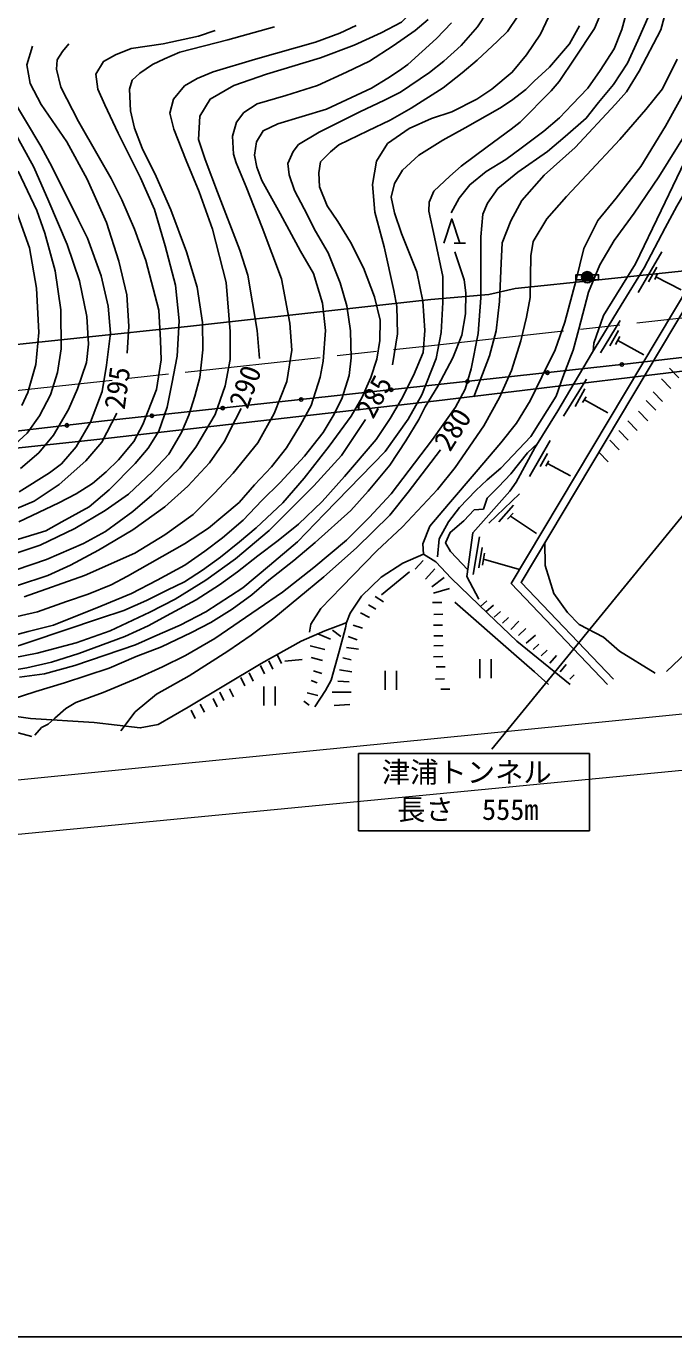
# Model space of a CAD drawing. Units: millimetres at full size, sheet at 1:1000; details may follow other scales. Extents: x 40000 to 680000, y 20000 to 380000.
# Drawn here: x 278724 to 335918, y 205000 to 320861 of the extents above; entities that cross this region are included whole.
import ezdxf
from ezdxf.enums import TextEntityAlignment as Align

# ---------------------------------------------------------------- set-up
doc = ezdxf.new("R2010")
doc.units = ezdxf.units.MM
doc.header["$LTSCALE"] = 1000
doc.linetypes.add('CHAIN', pattern=[18.5, 12, -1.5, 3.5, -1.5])
for name, color, linetype, lineweight in [('M-BGD', 7, 'Continuous', 25), ('M-BMK', 2, 'CHAIN', 13), ('M-STR-HTXT', 7, 'Continuous', 13), ('M-STR-STRC', 7, 'Continuous', 25), ('M-TTL-BAND', 7, 'Continuous', 25)]:
    doc.layers.add(name, color=color, linetype=linetype, lineweight=lineweight)
doc.styles.add('ＭＳ ゴシック', font='')
doc.styles.get('ＭＳ ゴシック').set_extended_font_data('MS Gothic')

msp = doc.modelspace()

# ---------------------------------------------------------------- hatches: boundary and pattern name
at = {"layer": 'M-BGD'}
for points in [[(328726, 298895, 0.61588), (327833, 298895)], [(328726, 298895), (327833, 298895, 0.11722), (327779, 298670, 0.11722), (327833, 298445), (328726, 298445, 0.11722), (328779, 298670, 0.11722)], [(328726, 298445), (328301, 298171), (328363, 298177)]]:
    msp.add_hatch(color=256, dxfattribs=at).paths.add_polyline_path(points)

# ---------------------------------------------------------------- linework, layer by layer
for p, q in [((316514, 301670), (317514, 301670)), ((317014, 301670), (316514, 301670)), ((332786, 297313), (334858, 300911)), ((333700, 298256), (334420, 299569)), ((334235, 298480), (334449, 298927)), ((334342, 298703), (336571, 297546)), ((329455, 291978), (331177, 294847)), ((330282, 292600), (331041, 293962)), ((330769, 292717), (331168, 293437)), ((330968, 293077), (333260, 291822)), ((334843, 289687), (335671, 288844)), ((335529, 290631), (336357, 289788)), ((326171, 286377), (328202, 289648)), ((327197, 287254), (328052, 288803)), ((334096, 288527), (334924, 287685)), ((327871, 287596), (328170, 288087)), ((328020, 287841), (330105, 286687)), ((333492, 287765), (334320, 286922)), ((332809, 286828), (333637, 285985)), ((331061, 285113), (331889, 284270)), ((331856, 285971), (332684, 285128)), ((323185, 281049), (325013, 284245)), ((330267, 284255), (331095, 283413)), ((324115, 281936), (324778, 283090)), ((329298, 283191), (330126, 282349)), ((324628, 281979), (324885, 282449)), ((324757, 282214), (326788, 281103)), ((319590, 276918), (322306, 279526)), ((320456, 277057), (321750, 278521)), ((321236, 277271), (321739, 277826)), ((321488, 277548), (323781, 276009)), ((318209, 272392), (318765, 275716)), ((318690, 272980), (318989, 274775)), ((313073, 272874), (313784, 273626)), ((319021, 273215), (319203, 274273)), ((319112, 273744), (322301, 272834)), ((310099, 270599), (312590, 272637)), ((313990, 271985), (314825, 272888)), ((314551, 271314), (315632, 272135)), ((314701, 270740), (316111, 271150)), ((309538, 270435), (310291, 269970)), ((318841, 269560), (319408, 270074)), ((308238, 268998), (309045, 268602)), ((308963, 269710), (309593, 269327)), ((314618, 269901), (315419, 269912)), ((314721, 268868), (315522, 268879)), ((319322, 269094), (319983, 269679)), ((320051, 268611), (320610, 269111)), ((307606, 267925), (308413, 267638)), ((314690, 267911), (315491, 267922)), ((320776, 268102), (321334, 268582)), ((321530, 267525), (322245, 268279)), ((304468, 267137), (305608, 266683)), ((305775, 267468), (306513, 266914)), ((307154, 266899), (307948, 266625)), ((314721, 266969), (315522, 266981)), ((322216, 266996), (322852, 267603)), ((322892, 266321), (323714, 267035)), ((303794, 266075), (305098, 265750)), ((307017, 265941), (308085, 265791)), ((314737, 266091), (315538, 266102)), ((323509, 265763), (323988, 266233)), ((324204, 265195), (324733, 265704)), ((299402, 264336), (299773, 263607)), ((300138, 264743), (300509, 264014)), ((300906, 265244), (301277, 264515)), ((301557, 264718), (303110, 264881)), ((303892, 265055), (304902, 264783)), ((306702, 265025), (307428, 264847)), ((314705, 265118), (315507, 265130)), ((314925, 264224), (315726, 264235)), ((318788, 264904), (318788, 263227)), ((319788, 264904), (319788, 263227)), ((324981, 264565), (325549, 265240)), ((325882, 263782), (326421, 264428)), ((297666, 263289), (298037, 262560)), ((298408, 263687), (298779, 262958)), ((303892, 263025), (304435, 262818)), ((304087, 263882), (304826, 263643)), ((306387, 263971), (307496, 263780)), ((310428, 263859), (310428, 262182)), ((311428, 263859), (311428, 262182)), ((314878, 263142), (315679, 263153)), ((326724, 263126), (327126, 263507)), ((295810, 261991), (296181, 261262)), ((296671, 262295), (297043, 261567)), ((299713, 262500), (299713, 260823)), ((300713, 262500), (300713, 260823)), ((303523, 261928), (304468, 261679)), ((305731, 262001), (307428, 261988)), ((306251, 262973), (307236, 262891)), ((315333, 262247), (316134, 262259)), ((294100, 260937), (294471, 260208)), ((295227, 261421), (295598, 260692)), ((303240, 261201), (303718, 260843)), ((305908, 260811), (307318, 260907)), ((293278, 260401), (293649, 259672)), ((278003, 258378), (279207, 258061))]:
    msp.add_line(p, q, dxfattribs=at)
for points in [[(313804, 274193), (313751, 275105), (314366, 276666), (316015, 278614), (318459, 281465), (320653, 284044), (322022, 285763), (323237, 287738), (324273, 289879), (325431, 292264), (326309, 294703), (327258, 298311), (327960, 301223), (329206, 303697), (330844, 305655), (333003, 308462), (335179, 312023), (337167, 315595), (338220, 317911), (339518, 320964), (340328, 323447), (340784, 325009)], [(315047, 273945), (315194, 275556), (316018, 277057), (316989, 278320), (318436, 279803), (319443, 280755), (320652, 281780), (323288, 284590), (325527, 288142), (326127, 289827), (327027, 292226), (327528, 294076), (328393, 297362), (329386, 299761), (330655, 301929), (332431, 304336), (334613, 307556), (336249, 310205), (337274, 311852), (339028, 315259), (340483, 318465), (342177, 322111), (342742, 323432), (343236, 325052)], [(316251, 304377), (316956, 305655), (317892, 306849), (319343, 308013), (321080, 309075), (322452, 310067), (324451, 311583), (325829, 312771), (326949, 313935), (328337, 315381), (329412, 316944), (330642, 318847), (331330, 320576), (331868, 322501), (332373, 324479)], [(318258, 288085), (319632, 291710), (320217, 293938), (320523, 296521), (320687, 299901), (320756, 301712), (321523, 303664), (322500, 305454), (324485, 307704), (327200, 310147), (330764, 313956), (331739, 315053), (332849, 316890), (334786, 320529), (335497, 323153), (335792, 324893)], [(328788, 292125), (328848, 292847), (329697, 295292), (332551, 299863), (334813, 304575), (337578, 310333), (338490, 311577), (340116, 314884), (341384, 316615), (342652, 318501), (344196, 322113), (344985, 325111)], [(311080, 290924), (311527, 293662), (311460, 296078), (311181, 297501), (310337, 301351), (309514, 304433), (309319, 306862), (309661, 308929), (310631, 310492), (312554, 311807), (314516, 312697), (316314, 313296), (318536, 314420), (319858, 315301), (321657, 316787), (322899, 318333), (324155, 320167), (325788, 323691)], [(276123, 266610), (278906, 267353), (281134, 267906), (285322, 269578), (288018, 270718), (290297, 271898), (292731, 273211), (294487, 274442), (296058, 275633), (297872, 277190), (299526, 278923), (301156, 280512), (303297, 282838), (304951, 284944), (305824, 286405), (306606, 287934), (307260, 289995), (307420, 291541), (307354, 293940), (307033, 296142), (306450, 298169), (305401, 300830), (304273, 302740), (303264, 304710), (302418, 306346), (301934, 307710), (301834, 308710), (302315, 309794), (302778, 310394), (304606, 311487), (308187, 313300), (310355, 314327), (311776, 315019), (314341, 316761), (315618, 317784), (317137, 319155), (318569, 320799), (319443, 322103)], [(278132, 263320), (280328, 263615), (283003, 264334), (288373, 266170), (290069, 266944), (292330, 267907), (294590, 269078), (297865, 271205), (300203, 273190), (302677, 275266), (305076, 277755), (310425, 283269), (312465, 286129), (313652, 288268), (314918, 291479), (315360, 293780), (315520, 296434), (315520, 298738), (314777, 302212), (314295, 304522), (314301, 305320), (314740, 306270), (316147, 307604), (317135, 308500), (319449, 310211), (321544, 311745), (322353, 312388), (325075, 315163), (325807, 315967), (327191, 318048), (328927, 320673), (329762, 322685)], [(299315, 291482), (299117, 293963), (298290, 298848), (297591, 301077), (295606, 306203), (294529, 309087), (293926, 310852), (294059, 312921), (294983, 314419), (297052, 315616), (299945, 316622), (304724, 318052), (307686, 319172), (310068, 320273), (311869, 321233), (312850, 322233)], [(276901, 268439), (279712, 269102), (282285, 270002), (284189, 270645), (286232, 271475), (287668, 272256), (292715, 275097), (294833, 276491), (296100, 277540), (297531, 278753), (298871, 280309), (300376, 281902), (301726, 283589), (302960, 285620), (303879, 287340), (304696, 289841), (304958, 291261), (305165, 293960), (304878, 296374), (304101, 299001), (302957, 300972), (301144, 304292), (299544, 307216), (299087, 308409), (298892, 309456), (299052, 310627), (299655, 311620), (300933, 312241), (303099, 312880), (305257, 313538), (307012, 314357), (309216, 315395), (310660, 316270), (311698, 316943), (312438, 317485), (314957, 319778), (316278, 321147)], [(277108, 265797), (279066, 266439), (285190, 268493), (287348, 269203), (289348, 270087), (291157, 270998), (292708, 271741), (294293, 272768), (295877, 273919), (297561, 275280), (299034, 276517), (301379, 278717), (303286, 280919), (305469, 283726), (307413, 286395), (308366, 287995), (309171, 289816), (309696, 291420), (309960, 293077), (309984, 294877), (309477, 296927), (308509, 299491), (307356, 301760), (306258, 303583), (305300, 304989), (304635, 306674), (304572, 307901), (304727, 308857), (305585, 309743), (306330, 310361), (308896, 311605), (310880, 312552), (312711, 313602), (315550, 315422), (317239, 316726), (318544, 317855), (320354, 319536), (321225, 320407), (322149, 321755)], [(278537, 270413), (283881, 272305), (288302, 274288), (290980, 275885), (293478, 277684), (295353, 279587), (297013, 281338), (299174, 284043), (300621, 286619), (301748, 289446), (302194, 292208), (302000, 294598), (301270, 298541), (299577, 303059), (298153, 306655), (297268, 308790), (297030, 309544), (296955, 311132), (297305, 312370), (297956, 313245), (299129, 314007), (301656, 314746), (304445, 315634), (307017, 316794), (309045, 317769), (311139, 319137), (313087, 320489), (314230, 321455)], [(279487, 258200), (280084, 258865), (280665, 259172), (281262, 259701), (282218, 260538), (283106, 261084), (285514, 261954), (288553, 263234), (290768, 264233), (292804, 265234), (295376, 266734), (299217, 269341), (301371, 270823), (304131, 272994), (307016, 275435), (309006, 277439), (310963, 279524), (314616, 284332), (316627, 287171), (317495, 288761), (318011, 290577), (318642, 293702), (318884, 296836), (318882, 302234), (319053, 304251), (319469, 305230), (320387, 306505), (322146, 307952), (324779, 309771), (326333, 311112), (328187, 312718), (329281, 314112), (330583, 315721), (331821, 317600), (332752, 319608), (333738, 321859)], [(276230, 263740), (278770, 264145), (280966, 264649), (283361, 265404), (287432, 266908), (289497, 267842), (291495, 268939), (293740, 270137), (295807, 271464), (297397, 272611), (299166, 274034), (300982, 275409), (302767, 276834), (304867, 278857), (306847, 281054), (309621, 284317), (310860, 286174), (311883, 287895), (312944, 289990), (313789, 292016), (313931, 293969), (313746, 296543), (313229, 299146), (311877, 302526), (311260, 304376), (310952, 305755), (311257, 306961), (311956, 308134), (313401, 309472), (315522, 310780), (317495, 311890), (320563, 313602), (321590, 314305), (322865, 315255), (323587, 315997), (324938, 317232), (325812, 318259), (326722, 319317), (327606, 320891)], [(277490, 274146), (279944, 274997), (283015, 276464), (285702, 278051), (287761, 279499), (289855, 281452), (291315, 283038), (292427, 284954), (293093, 286467), (293607, 288153), (294069, 289792), (294329, 292254), (294297, 294665), (293822, 297796), (292875, 300922), (291503, 304623), (290198, 307575), (288950, 310070), (288279, 311835), (287920, 313388), (287831, 315300), (288073, 316078), (288748, 316702), (289889, 317472), (290945, 317989), (292300, 318579), (296539, 319651), (300648, 320801)], [(277664, 275381), (280443, 276262), (281872, 277047), (284270, 278372), (286044, 279873), (288343, 282210), (289481, 283569), (290445, 285054), (291162, 287179), (291585, 289254), (292046, 291684), (292229, 294816), (291917, 297964), (290996, 301437), (290061, 304653), (288808, 307466), (286851, 311403), (285671, 313901), (285059, 315309), (284878, 316620), (285534, 317749), (286596, 318330), (288006, 318880), (290812, 319289), (293929, 319982), (295404, 320480)], [(277822, 272808), (280521, 273707), (283789, 275142), (285728, 276205), (288131, 277956), (289831, 279399), (292291, 281797), (293689, 283651), (295402, 286536), (296293, 289071), (296727, 291393), (296746, 293866), (296386, 298193), (295172, 302925), (294004, 306206), (292851, 308983), (291769, 311768), (291419, 313174), (291728, 314403), (292697, 315590), (293831, 316242), (295236, 316825), (298987, 317939), (304278, 319462), (306411, 320249), (307869, 320917)], [(282494, 319296), (281932, 318623), (281451, 317901), (281387, 317051), (281772, 315479), (283344, 312449), (285066, 309416), (286234, 307390), (287158, 305509), (288281, 302925), (289293, 300149), (290446, 295772), (290571, 293081), (290638, 291382), (290217, 288753), (289022, 285640), (288218, 284153), (286884, 282529), (285790, 281469), (284589, 280431), (283148, 279530), (281595, 278713), (278057, 277057)], [(287647, 291947), (287797, 294356), (287604, 297109), (286894, 300099), (285800, 303505), (284095, 307339), (282299, 310626), (280041, 313946), (279061, 315800), (278772, 317436), (279269, 319088)], [(303738, 267293), (303861, 268011), (304745, 269389), (306556, 271265), (309683, 274482), (311946, 276595), (315035, 279893), (316610, 281845), (319138, 285529), (320512, 288027), (321581, 290412), (322403, 293035), (322899, 295153), (323224, 296869), (323300, 300570), (323493, 301819), (324695, 303840), (326431, 305805), (328244, 307732), (331152, 310833), (333461, 313484), (334911, 315316), (336229, 317959)], [(277314, 314797), (280018, 310255), (281012, 308403), (283340, 303718), (284138, 302123), (285340, 298792), (285958, 296122), (286179, 293738), (285802, 290886), (285441, 288563), (284403, 285858), (283140, 283671), (281852, 282180), (280777, 281379), (278104, 279712)], [(278203, 281757), (279838, 283157), (281142, 284695), (282462, 286982), (283237, 288805), (284048, 291139), (284224, 292747), (284083, 295186), (283436, 298340), (282335, 301565), (280705, 305362), (279385, 308410), (277564, 311732)], [(344838, 310927), (339424, 310559), (338203, 308397), (336187, 304963), (335169, 303050), (333310, 299501), (331259, 296214), (328643, 291886), (325691, 286872), (323640, 283586), (322007, 280544), (321451, 279766), (318157, 276078), (317634, 272199), (318692, 270202)], [(330079, 262652), (321558, 271590), (343103, 307687), (354253, 308698), (355471, 306683), (368040, 307727), (369605, 307050), (379520, 308152), (388446, 308944), (401135, 309119), (408231, 309371), (416644, 309797), (423089, 310098), (429422, 310008), (436127, 309727), (439045, 309501)], [(330586, 263135), (322432, 271688), (343522, 307023), (353512, 307962), (354804, 305925), (367924, 307015), (369497, 306334), (379590, 307455), (388482, 308244), (401152, 308419), (408261, 308671), (416682, 309098), (422994, 309473), (429357, 309482), (436072, 309169), (438794, 308952)], [(278009, 308048), (279646, 304568), (280366, 302559), (281277, 299246), (281791, 295773), (281803, 292341), (281490, 290233), (280862, 288276), (279887, 286410), (278819, 284872), (276711, 282979)], [(278344, 287336), (278873, 288475), (279559, 290968), (279838, 293782), (279641, 297717), (279020, 301276), (277860, 304485)], [(315604, 301670), (316309, 303827), (317014, 301670)], [(277300, 261314), (279578, 262038), (282102, 262815), (286056, 264111), (288447, 265135), (290673, 266006), (293318, 267254), (295032, 268159), (296915, 269330), (298659, 270586), (300165, 271897), (302347, 273626), (304241, 275224), (307395, 278062), (308928, 279750), (310838, 282044), (312262, 284204), (313389, 286097), (313971, 287220), (315083, 289042), (316393, 291534), (317212, 293535), (317524, 295437), (317555, 297297), (317413, 298430), (316587, 300905)], [(340232, 299582), (329309, 298454), (321914, 297679), (319577, 297155), (314449, 296694), (307584, 295934), (293222, 294334), (273133, 292219), (258295, 290575), (236067, 288131), (227649, 287129), (224727, 286745), (219644, 286335), (216531, 286000), (203895, 284489), (173860, 281338), (119932, 275284), (71897, 269955), (66921, 269456), (64205, 269181)], [(65015, 261420), (70436, 262071), (78740, 263004), (85370, 263675), (96395, 264795), (113402, 266857), (131754, 268761), (159735, 271984), (175844, 273868), (189485, 275219), (208214, 277330), (217886, 278425), (222938, 278854), (225236, 279080), (231483, 279772), (237298, 280432), (247647, 281468), (256283, 282589), (264129, 283363), (267226, 283809), (285625, 285963), (305661, 288141), (331833, 291009), (344434, 292494)], [(65171, 259928), (71278, 260625), (77475, 261340), (89262, 262648), (104349, 264324), (132318, 267321), (169998, 271437), (200862, 274809), (214266, 276387), (221321, 277288), (228869, 278144), (238758, 279129), (243852, 279980), (256431, 281134), (262050, 281728), (267639, 282371), (272164, 282795), (275590, 283320), (284686, 284282), (314948, 287747), (344713, 291347), (346339, 291542)], [(276334, 277573), (279420, 278884), (281639, 280353), (283997, 282445), (285405, 284095), (286718, 286665)], [(277956, 271425), (280621, 272306), (282629, 273216), (285092, 274549), (288147, 276344), (290962, 278359), (292997, 280201), (294921, 282252), (296212, 284126), (297217, 286102), (297719, 287057)], [(245860, 257127), (246764, 257718), (249023, 258760), (250153, 259542), (251526, 260706), (253091, 261627), (255594, 262253), (260477, 262986), (264584, 263355), (267821, 263539), (274352, 264392), (279700, 265421), (283146, 266361), (286133, 267398), (289644, 269047), (291865, 270222), (294600, 271902), (297212, 273772), (300177, 276291), (304131, 280229), (306560, 282913), (308685, 286092)], [(317716, 272806), (316198, 274415), (315764, 275189), (316179, 276114), (317370, 277134), (318296, 278116), (319108, 278173), (319451, 279138), (320444, 280150), (321514, 281295), (322987, 283152), (323908, 284015)], [(287069, 258555), (288357, 260249), (290221, 261807), (293102, 263433), (296540, 265625), (298596, 267029), (300583, 268535), (305006, 272184), (307882, 274748), (310834, 277626), (312453, 279658), (315318, 283405)], [(335282, 263826), (353645, 281287), (355479, 282726)], [(324544, 275226), (324563, 273186), (325336, 270721), (326521, 269030), (327560, 267967), (329700, 266843), (331115, 265602), (334289, 263670)], [(304222, 260693), (305161, 262142), (305671, 263060), (306365, 265570), (306917, 267672), (307024, 268150), (307345, 268968), (308338, 270473), (310059, 272144), (311995, 273401), (313804, 274193), (314899, 273504), (316255, 272065), (319490, 268931), (322062, 266508), (326778, 262667)], [(316591, 269938), (321805, 265391), (323623, 263799), (324857, 262677)], [(251005, 260264), (252603, 260665), (255569, 261089), (259094, 261474), (263713, 261511), (267219, 261342), (273714, 260426), (279098, 259657), (284712, 259312), (288787, 258830), (290374, 259123), (293015, 260668), (299465, 264533), (303008, 266497), (305110, 267418), (306750, 268027), (307024, 268150)]]:
    msp.add_lwpolyline(points, dxfattribs=at)
msp.add_lwpolyline([(329279, 298670), (329279, 298895), (327279, 298895), (327279, 298445), (329279, 298445)], close=True, dxfattribs=at)
for centre, radius in [((328279, 298670), 500), ((331333, 290955), 150), ((324765, 290235), 150), ((310960, 288721), 150), ((317693, 289460), 150), ((303006, 287852), 150), ((289829, 286420), 150), ((296076, 287099), 150), ((282320, 285576), 150)]:
    msp.add_circle(centre, radius, dxfattribs=at)
at = {"layer": 'M-BMK'}
msp.add_lwpolyline([(64617, 265231), (68122, 265741), (74297, 266472), (86881, 267844), (109044, 270436), (133150, 273057), (161414, 276227), (178766, 277984), (197522, 280008), (215348, 281964), (236823, 284227), (263067, 287193), (274379, 288280), (314253, 292618), (340803, 295533)], dxfattribs=at)
at = {"layer": 'M-STR-HTXT'}
for p, q in [((350841, 261447), (67941, 233401)), ((351412, 256480), (68384, 229152))]:
    msp.add_line(p, q, dxfattribs=at)
at = {"layer": 'M-STR-STRC'}
for p, q in [((346845, 290029), (319850, 256944)), ((308074, 256567), (328473, 256567)), ((308074, 249736), (308074, 256567)), ((328473, 256567), (328473, 249736)), ((328473, 249736), (308074, 249736))]:
    msp.add_line(p, q, dxfattribs=at)
at = {"layer": 'M-TTL-BAND'}
msp.add_line((40000, 205000), (579000, 205000), dxfattribs=at)

# ---------------------------------------------------------------- texts
at = {"layer": 'M-BGD', "style": 'ＭＳ ゴシック'}
for s, rotation, p in [('290', 70.133, (298792, 286740)), ('295', 82.255, (287958, 286835)), ('285', 61.809, (309850, 285787)), ('280', 57.804, (316617, 282863))]:
    msp.add_text(s, height=1833, rotation=rotation, dxfattribs=at).set_placement(p, align=Align.BOTTOM_LEFT)
at = {"layer": 'M-STR-STRC', "style": 'ＭＳ ゴシック'}
for s, p in [('津浦トンネル', (310132, 253446)), ('長さ\u3000555m', (311482, 250141))]:
    msp.add_text(s, height=1833, dxfattribs=at).set_placement(p, align=Align.BOTTOM_LEFT)

doc.saveas('drawing.dxf')
